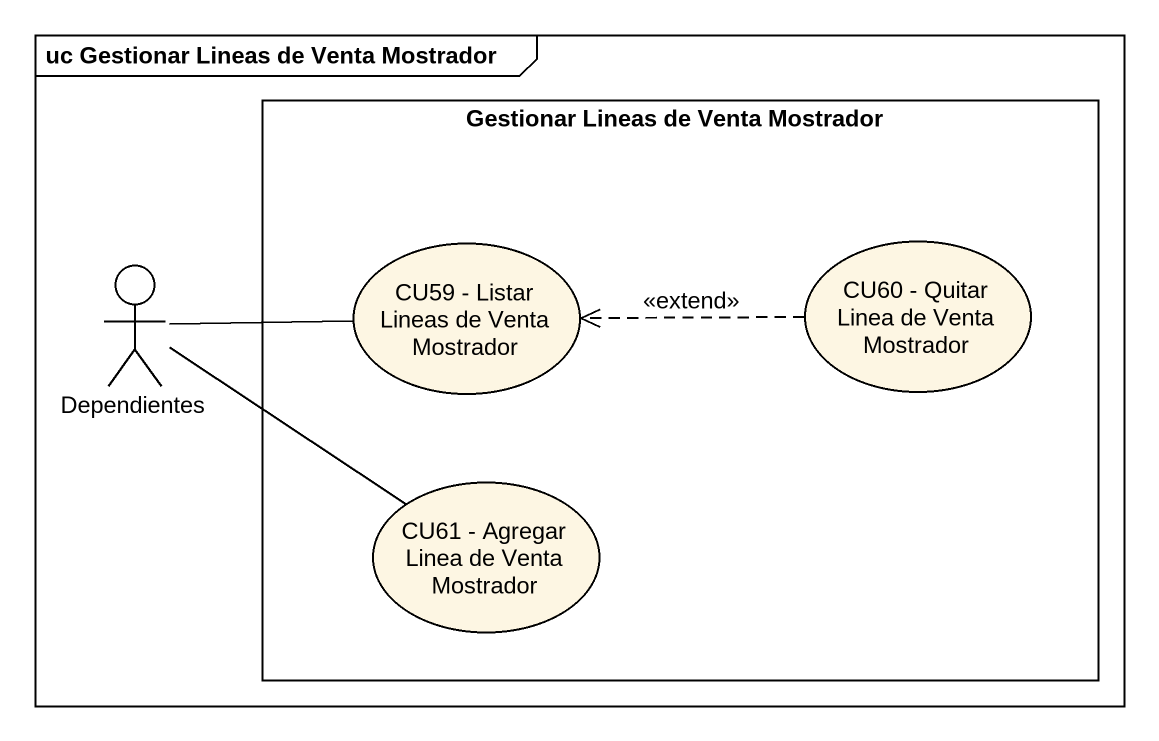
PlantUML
@startuml
mainframe uc Gestionar Lineas de Venta Mostrador
rectangle "Gestionar Lineas de Venta Mostrador" as Gestionar_Lineas_de_Venta {
  usecase "CU59 - Listar Lineas de Venta Mostrador" as CU59_Listar_Lineas_de_Venta
  usecase "CU60 - Quitar Linea de Venta Mostrador" as CU60_Quitar_Linea_de_Venta
  usecase "CU61 - Agregar Linea de Venta Mostrador" as CU61_Agregar_Linea_de_Venta
}
actor Dependientes
Dependientes -right- CU59_Listar_Lineas_de_Venta
Dependientes -right- CU61_Agregar_Linea_de_Venta
CU60_Quitar_Linea_de_Venta .left.> CU59_Listar_Lineas_de_Venta : <<extend>>
@enduml
